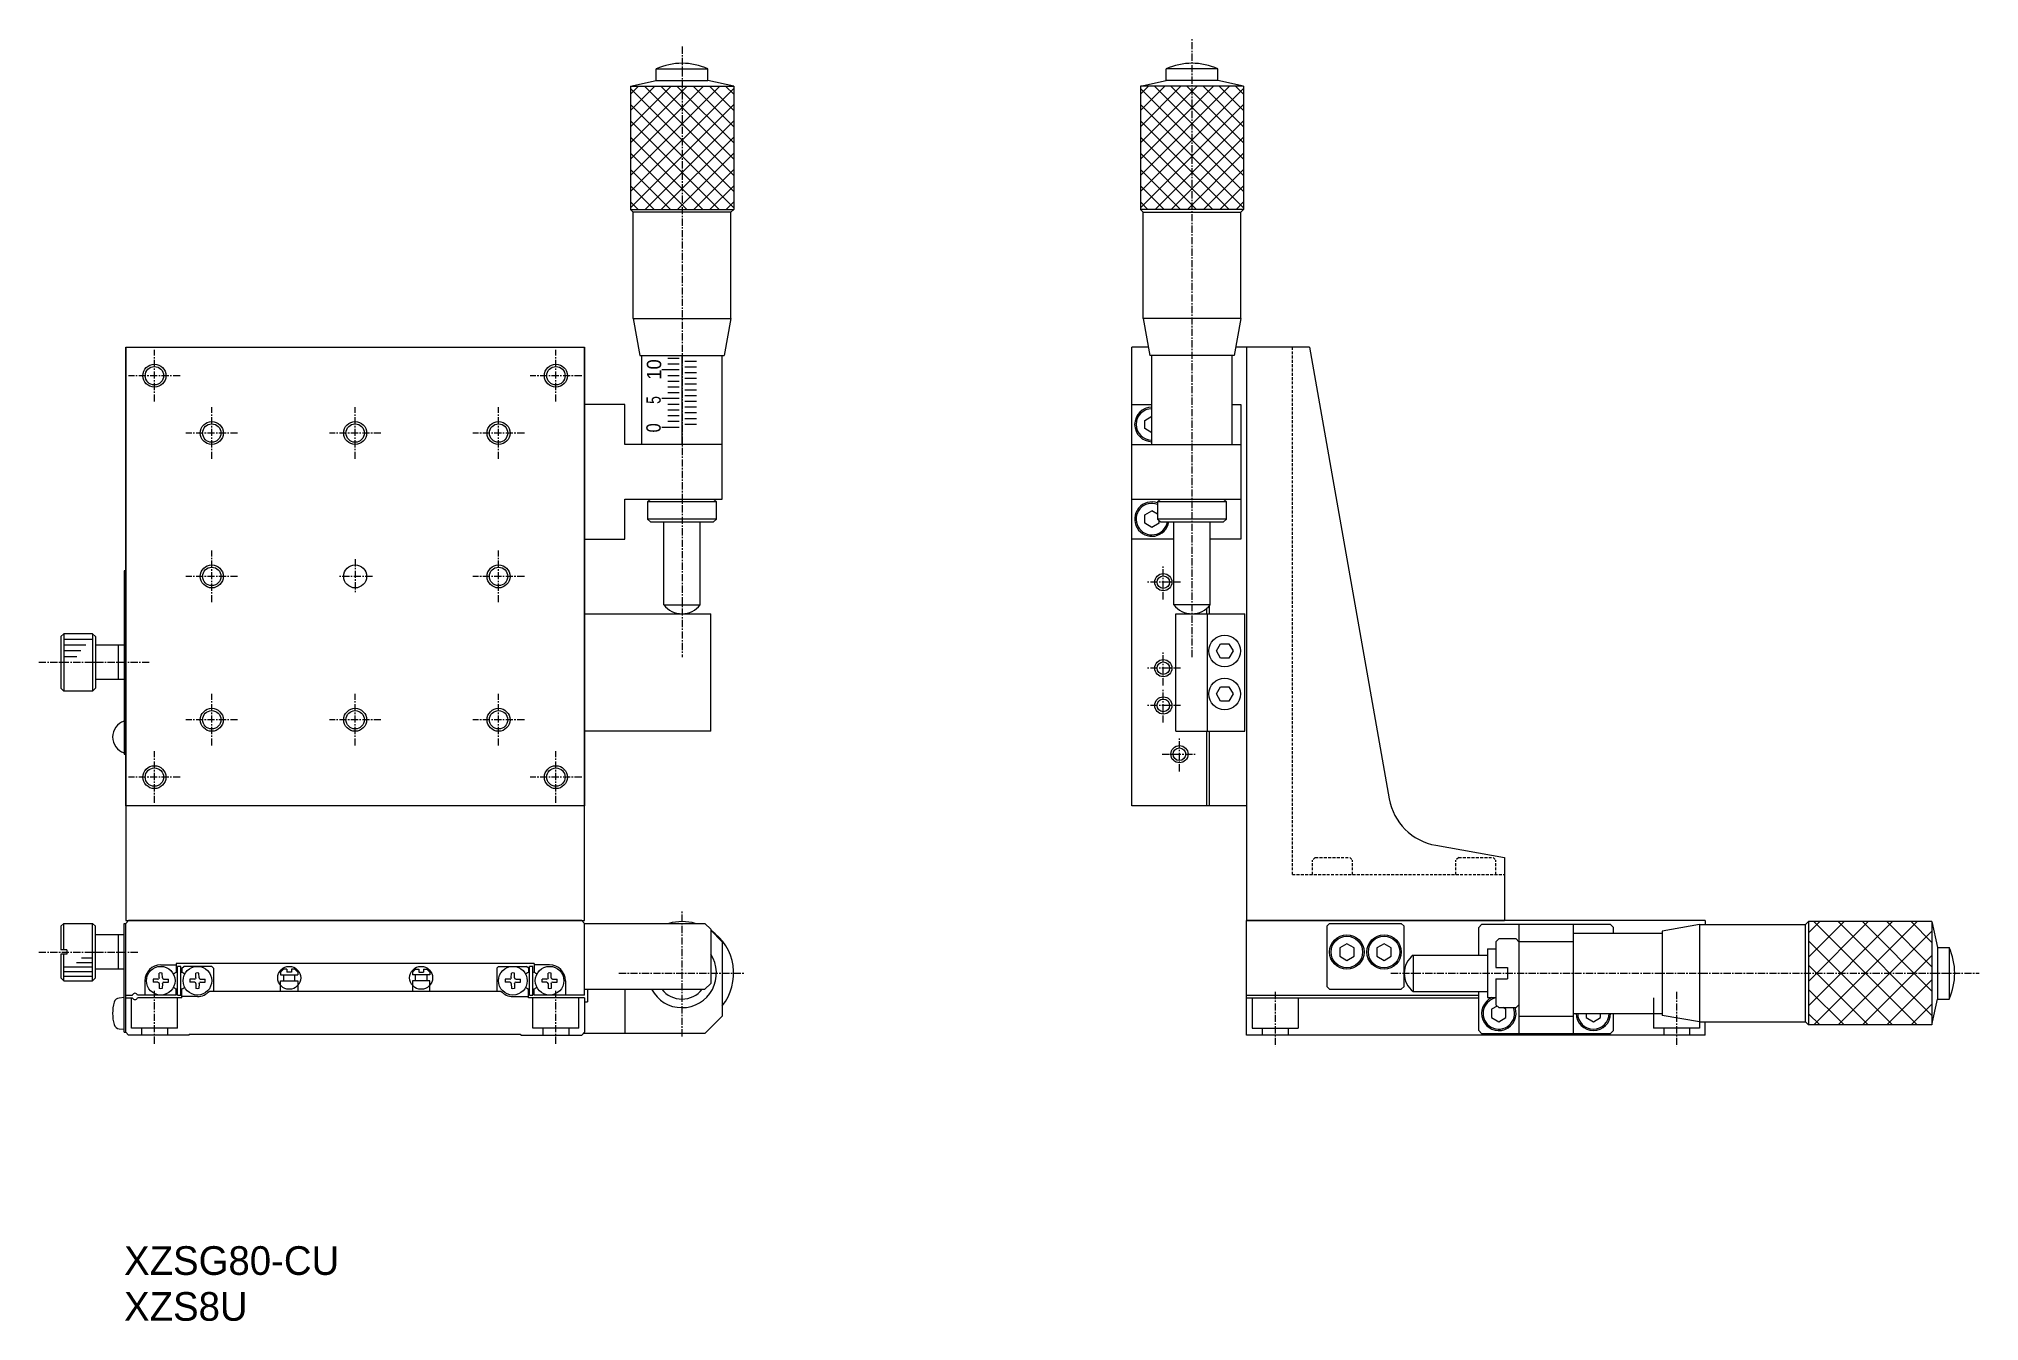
# Model space of a CAD drawing. Extents: x 98 to 436, y 33 to 257.
import ezdxf

# ---------------------------------------------------------------- set-up
doc = ezdxf.new("R2010")
doc.units = 0
doc.linetypes.add('CENTER', pattern=[2, 1.25, -0.25, 0.25, -0.25])
doc.linetypes.add('DASHED', pattern=[0.75, 0.5, -0.25])
doc.layers.get('0').update_dxf_attribs({"linetype": 'CONTINUOUS'})
doc.layers.add('CENTER', color=1, linetype='CENTER')

msp = doc.modelspace()

# ---------------------------------------------------------------- linework, layer by layer
at = {"color": 7, "linetype": 'CONTINUOUS'}
for p, q in [((205.75, 249.73), (205.75, 251.73)), ((205.75, 251.73), (214.75, 251.73)), ((214.75, 249.73), (214.75, 251.73)), ((294.67, 249.73), (294.67, 251.73)), ((303.67, 251.73), (294.67, 251.73)), ((303.67, 249.73), (303.67, 251.73)), ((201.25, 248.73), (205.75, 249.73)), ((201.25, 248.73), (219.25, 248.73)), ((201.25, 248.73), (201.25, 227.23)), ((205.75, 249.73), (214.75, 249.73)), ((219.25, 248.73), (214.75, 249.73)), ((219.25, 248.73), (219.25, 227.23)), ((290.17, 248.73), (294.67, 249.73)), ((290.17, 248.73), (290.17, 227.23)), ((308.17, 248.73), (290.17, 248.73)), ((303.67, 249.73), (294.67, 249.73)), ((308.17, 248.73), (303.67, 249.73)), ((308.17, 248.73), (308.17, 227.23)), ((201.75, 226.73), (201.25, 227.23)), ((201.25, 227.23), (219.25, 227.23)), ((201.75, 208.23), (201.75, 226.73)), ((218.75, 226.73), (201.75, 226.73)), ((218.75, 226.73), (219.25, 227.23)), ((218.75, 208.23), (218.75, 226.73)), ((290.67, 226.73), (290.17, 227.23)), ((308.17, 227.23), (290.17, 227.23)), ((290.67, 208.23), (290.67, 226.73)), ((290.67, 226.73), (307.67, 226.73)), ((307.67, 226.73), (308.17, 227.23)), ((307.67, 208.23), (307.67, 226.73)), ((201.75, 208.23), (202.9, 201.73)), ((201.75, 208.23), (218.75, 208.23)), ((218.75, 208.23), (217.61, 201.73)), ((290.67, 208.23), (291.82, 201.73)), ((307.67, 208.23), (290.67, 208.23)), ((307.67, 208.23), (306.53, 201.73)), ((113.25, 203.23), (193.25, 203.23)), ((113.25, 203.23), (113.25, 103.23)), ((113.25, 123.23), (113.25, 203.23)), ((193.25, 103.23), (193.25, 203.23)), ((193.25, 203.23), (193.25, 123.23)), ((291.56, 203.23), (288.67, 203.23)), ((288.67, 123.23), (288.67, 203.23)), ((308.67, 203.23), (306.79, 203.23)), ((319.67, 203.23), (308.67, 203.23)), ((308.67, 203.23), (308.67, 103.23)), ((308.67, 203.23), (308.67, 123.23)), ((319.67, 203.23), (333.56, 124.45)), ((202.9, 201.73), (217.61, 201.73)), ((203.25, 186.23), (203.25, 201.73)), ((217.25, 186.23), (217.25, 201.73)), ((306.53, 201.73), (291.82, 201.73)), ((292.17, 186.23), (292.17, 201.73)), ((306.17, 186.23), (306.17, 201.73)), ((200.25, 193.23), (193.25, 193.23)), ((200.25, 186.23), (200.25, 193.23)), ((288.67, 193.23), (292.17, 193.23)), ((306.17, 193.23), (307.67, 193.23)), ((307.67, 193.23), (307.67, 169.73)), ((290.92, 190.45), (292.17, 191.17)), ((290.92, 189), (290.92, 190.45)), ((217.25, 186.23), (200.25, 186.23)), ((217.25, 176.73), (217.25, 186.23)), ((288.67, 186.23), (307.67, 186.23)), ((292.17, 188.28), (290.92, 189)), ((200.25, 169.73), (200.25, 176.73)), ((200.25, 176.73), (217.25, 176.73)), ((204.25, 176.23), (204.75, 176.73)), ((204.25, 176.23), (204.25, 173.23)), ((216.25, 176.23), (204.25, 176.23)), ((215.75, 176.73), (216.25, 176.23)), ((216.25, 173.23), (216.25, 176.23)), ((288.67, 176.73), (307.67, 176.73)), ((293.17, 176.23), (293.67, 176.73)), ((293.17, 176.23), (293.17, 173.23)), ((305.17, 176.23), (293.17, 176.23)), ((304.67, 176.73), (305.17, 176.23)), ((305.17, 173.23), (305.17, 176.23)), ((204.25, 173.23), (204.75, 172.73)), ((216.25, 173.23), (204.25, 173.23)), ((204.75, 172.73), (215.75, 172.73)), ((207.08, 158.29), (207.08, 172.73)), ((213.43, 158.29), (213.43, 172.73)), ((215.75, 172.73), (216.25, 173.23)), ((290.92, 173.95), (292.17, 174.67)), ((290.92, 172.5), (290.92, 173.95)), ((293.17, 174.09), (292.17, 174.67)), ((293.17, 173.23), (293.67, 172.73)), ((305.17, 173.23), (293.17, 173.23)), ((293.42, 172.5), (293.42, 172.98)), ((293.67, 172.73), (304.67, 172.73)), ((296, 158.29), (296, 172.73)), ((302.35, 158.29), (302.35, 172.73)), ((304.67, 172.73), (305.17, 173.23)), ((193.25, 169.73), (200.25, 169.73)), ((296, 169.73), (288.67, 169.73)), ((292.17, 171.78), (290.92, 172.5)), ((293.42, 172.5), (292.17, 171.78)), ((307.67, 169.73), (302.35, 169.73)), ((113.25, 164.23), (112.95, 164.23)), ((112.95, 164.23), (112.95, 132.23)), ((193.25, 156.73), (215.25, 156.73)), ((207.08, 158.29), (213.43, 158.29)), ((215.25, 136.23), (215.25, 156.73)), ((302.35, 158.29), (296, 158.29)), ((296.37, 136.23), (296.37, 156.73)), ((296.37, 156.73), (308.37, 156.73)), ((301.67, 157.6), (301.67, 156.73)), ((301.87, 136.23), (301.87, 156.73)), ((302.17, 158.08), (302.17, 156.73)), ((308.37, 136.23), (308.37, 156.73)), ((101.95, 152.73), (102.45, 153.23)), ((101.95, 152.73), (101.95, 143.73)), ((102.45, 153.23), (102.45, 143.23)), ((107.45, 153.23), (102.45, 153.23)), ((107.45, 153.23), (107.95, 152.73)), ((107.45, 153.23), (107.45, 143.23)), ((107.95, 152.73), (107.95, 143.73)), ((112.95, 151.23), (107.95, 151.23)), ((111.95, 151.23), (111.95, 145.23)), ((303.43, 150.23), (304.15, 151.48)), ((304.15, 148.98), (303.43, 150.23)), ((304.15, 151.48), (305.6, 151.48)), ((305.6, 148.98), (304.15, 148.98)), ((305.6, 151.48), (306.32, 150.23)), ((306.32, 150.23), (305.6, 148.98)), ((102.45, 143.23), (101.95, 143.73)), ((107.45, 143.23), (102.45, 143.23)), ((107.95, 143.73), (107.45, 143.23)), ((112.95, 145.23), (107.95, 145.23)), ((303.43, 142.73), (304.15, 143.98)), ((304.15, 141.48), (303.43, 142.73)), ((304.15, 143.98), (305.6, 143.98)), ((305.6, 143.98), (306.32, 142.73)), ((306.32, 142.73), (305.6, 141.48)), ((305.6, 141.48), (304.15, 141.48)), ((215.25, 136.23), (193.25, 136.23)), ((296.37, 136.23), (308.37, 136.23)), ((301.67, 136.23), (301.67, 123.23)), ((302.17, 136.23), (302.17, 123.23)), ((112.95, 132.23), (113.25, 132.23)), ((193.25, 123.23), (113.25, 123.23)), ((308.67, 123.23), (288.67, 123.23)), ((341.68, 116.34), (353.67, 114.23)), ((353.67, 114.23), (353.67, 103.23)), ((101.95, 102.23), (102.45, 102.73)), ((101.95, 102.23), (101.95, 98.13)), ((102.45, 102.73), (107.45, 102.73)), ((107.45, 102.73), (107.95, 102.23)), ((107.95, 93.23), (107.95, 102.23)), ((112.95, 83.73), (112.95, 102.73)), ((112.95, 102.73), (113.25, 102.73)), ((113.25, 102.73), (113.75, 103.23)), ((113.25, 103.23), (193.25, 103.23)), ((113.25, 83.73), (113.25, 102.73)), ((192.75, 103.23), (113.75, 103.23)), ((193.25, 102.73), (192.75, 103.23)), ((193.25, 90.23), (193.25, 102.73)), ((193.25, 102.73), (214.25, 102.73)), ((214.25, 102.73), (215.25, 101.73)), ((215.25, 101.73), (215.25, 92.23)), ((215.25, 101.53), (217.25, 99.53)), ((308.67, 103.23), (353.67, 103.23)), ((388.67, 103.23), (308.67, 103.23)), ((308.67, 83.23), (308.67, 103.23)), ((308.67, 103.23), (353.67, 103.23)), ((323.17, 102.73), (322.67, 102.23)), ((322.67, 102.23), (322.67, 91.73)), ((323.17, 102.73), (335.67, 102.73)), ((336.17, 102.23), (335.67, 102.73)), ((336.17, 91.73), (336.17, 102.23)), ((349.67, 102.53), (349.17, 102.03)), ((349.17, 97.2), (349.17, 102.03)), ((372.17, 102.53), (349.67, 102.53)), ((356.17, 102.53), (356.17, 83.53)), ((365.67, 83.53), (365.67, 102.53)), ((372.67, 102.03), (372.17, 102.53)), ((372.67, 101.03), (372.67, 102.03)), ((387.67, 102.53), (381.17, 101.38)), ((387.67, 102.53), (387.67, 85.53)), ((387.67, 102.53), (406.17, 102.53)), ((388.67, 103.23), (388.67, 102.53)), ((406.17, 102.53), (406.67, 103.03)), ((406.17, 85.53), (406.17, 102.53)), ((428.17, 103.03), (406.67, 103.03)), ((428.17, 103.03), (429.17, 98.53)), ((102.95, 98.13), (101.95, 98.13)), ((102.95, 98.13), (102.95, 97.33)), ((112.95, 100.73), (107.95, 100.73)), ((111.95, 100.73), (111.95, 94.73)), ((217.25, 99.53), (217.25, 86.53)), ((326.17, 99.17), (324.92, 98.45)), ((324.92, 98.45), (324.92, 97)), ((327.42, 98.45), (326.17, 99.17)), ((327.42, 97), (327.42, 98.45)), ((332.67, 99.17), (331.42, 98.45)), ((331.42, 98.45), (331.42, 97)), ((333.92, 98.45), (332.67, 99.17)), ((333.92, 97), (333.92, 98.45)), ((350.67, 98.28), (350.67, 89.78)), ((350.67, 98.28), (352.17, 98.28)), ((352.17, 99.53), (352.67, 100.03)), ((352.17, 99.53), (352.17, 95.03)), ((355.67, 100.03), (352.67, 100.03)), ((355.67, 100.03), (356.17, 99.53)), ((365.67, 99.53), (356.17, 99.53)), ((365.67, 101.03), (381.17, 101.03)), ((381.17, 101.38), (381.17, 86.67)), ((429.17, 98.53), (431.17, 98.53)), ((101.95, 97.33), (101.95, 93.23)), ((102.95, 97.33), (101.95, 97.33)), ((119.35, 95.48), (122.05, 95.48)), ((122.05, 95.73), (122.05, 94.14)), ((184.45, 95.73), (122.05, 95.73)), ((122.25, 90.23), (122.25, 95.23)), ((122.85, 95.23), (122.25, 95.23)), ((122.85, 90.23), (122.85, 95.23)), ((123.05, 94.93), (123.35, 95.23)), ((123.05, 94.93), (123.05, 94.14)), ((128.25, 95.23), (123.35, 95.23)), ((128.55, 94.93), (128.25, 95.23)), ((128.55, 94.93), (128.55, 90.93)), ((177.95, 94.93), (178.25, 95.23)), ((177.95, 94.93), (177.95, 90.93)), ((178.25, 95.23), (183.15, 95.23)), ((183.45, 94.93), (183.15, 95.23)), ((183.45, 94.93), (183.45, 94.14)), ((183.65, 90.23), (183.65, 95.23)), ((184.25, 95.23), (183.65, 95.23)), ((184.25, 90.23), (184.25, 95.23)), ((184.45, 95.73), (184.45, 94.14)), ((187.15, 95.48), (184.45, 95.48)), ((324.92, 97), (326.17, 96.28)), ((326.17, 96.28), (327.42, 97)), ((331.42, 97), (332.67, 96.28)), ((332.67, 96.28), (333.92, 97)), ((337.74, 97.2), (350.67, 97.2)), ((352.17, 95.03), (354.17, 95.03)), ((354.17, 95.03), (354.17, 93.03)), ((101.95, 93.23), (102.45, 92.73)), ((102.45, 92.73), (107.45, 92.73)), ((107.45, 92.73), (107.95, 93.23)), ((112.95, 94.73), (107.95, 94.73)), ((116.6, 92.73), (116.6, 90.23)), ((118.87, 93), (118.03, 92.99)), ((118.87, 92.45), (118.03, 92.47)), ((118.87, 93), (119.01, 93.06)), ((118.87, 92.45), (119.01, 92.39)), ((119.08, 93.22), (119.01, 93.06)), ((119.08, 92.23), (119.01, 92.39)), ((119.08, 93.22), (119.09, 94.05)), ((119.08, 92.23), (119.09, 91.4)), ((119.63, 93.22), (119.61, 94.05)), ((119.63, 92.23), (119.61, 91.4)), ((119.63, 93.22), (119.7, 93.06)), ((119.63, 92.23), (119.7, 92.39)), ((119.84, 93), (119.7, 93.06)), ((119.84, 92.45), (119.7, 92.39)), ((119.84, 93), (120.68, 92.99)), ((119.84, 92.45), (120.68, 92.47)), ((125.27, 93), (124.43, 92.99)), ((125.27, 92.45), (124.43, 92.47)), ((125.27, 93), (125.41, 93.06)), ((125.27, 92.45), (125.41, 92.39)), ((125.48, 93.22), (125.41, 93.06)), ((125.48, 92.23), (125.41, 92.39)), ((125.48, 93.22), (125.49, 94.05)), ((125.48, 92.23), (125.49, 91.4)), ((126.03, 93.22), (126.01, 94.05)), ((126.03, 92.23), (126.01, 91.4)), ((126.03, 93.22), (126.1, 93.06)), ((126.03, 92.23), (126.1, 92.39)), ((126.24, 93), (126.1, 93.06)), ((126.24, 92.45), (126.1, 92.39)), ((126.24, 93), (127.08, 92.99)), ((126.24, 92.45), (127.08, 92.47)), ((140.25, 94.23), (140.75, 94.73)), ((140.25, 94.23), (140.25, 93.73)), ((140.25, 93.73), (143.25, 93.73)), ((140.25, 90.93), (140.25, 92.73)), ((140.25, 92.73), (143.25, 92.73)), ((141.35, 94.73), (140.75, 94.73)), ((140.75, 93.73), (140.75, 92.73)), ((141.35, 94.73), (141.35, 94.23)), ((142.15, 94.23), (141.35, 94.23)), ((142.15, 94.73), (142.15, 94.23)), ((142.75, 94.73), (142.15, 94.73)), ((143.25, 94.23), (142.75, 94.73)), ((142.75, 92.73), (142.75, 93.73)), ((143.25, 94.23), (143.25, 93.73)), ((143.25, 92.73), (143.25, 90.93)), ((163.25, 94.23), (163.75, 94.73)), ((163.25, 94.23), (163.25, 93.73)), ((166.25, 93.73), (163.25, 93.73)), ((163.25, 92.73), (163.25, 90.93)), ((166.25, 92.73), (163.25, 92.73)), ((163.75, 94.73), (164.35, 94.73)), ((163.75, 92.73), (163.75, 93.73)), ((164.35, 94.73), (164.35, 94.23)), ((164.35, 94.23), (165.15, 94.23)), ((165.15, 94.73), (165.15, 94.23)), ((165.15, 94.73), (165.75, 94.73)), ((166.25, 94.23), (165.75, 94.73)), ((165.75, 93.73), (165.75, 92.73)), ((166.25, 94.23), (166.25, 93.73)), ((166.25, 90.93), (166.25, 92.73)), ((180.27, 93), (179.43, 92.99)), ((180.27, 92.45), (179.43, 92.47)), ((180.27, 93), (180.41, 93.06)), ((180.27, 92.45), (180.41, 92.39)), ((180.48, 93.22), (180.41, 93.06)), ((180.48, 92.23), (180.41, 92.39)), ((180.48, 93.22), (180.49, 94.05)), ((180.48, 92.23), (180.49, 91.4)), ((181.03, 93.22), (181.01, 94.05)), ((181.03, 92.23), (181.01, 91.4)), ((181.03, 93.22), (181.1, 93.06)), ((181.03, 92.23), (181.1, 92.39)), ((181.24, 93), (181.1, 93.06)), ((181.24, 92.45), (181.1, 92.39)), ((181.24, 93), (182.08, 92.99)), ((181.24, 92.45), (182.08, 92.47)), ((186.67, 93), (185.83, 92.99)), ((186.67, 92.45), (185.83, 92.47)), ((186.67, 93), (186.81, 93.06)), ((186.67, 92.45), (186.81, 92.39)), ((186.88, 93.22), (186.81, 93.06)), ((186.88, 92.23), (186.81, 92.39)), ((186.88, 93.22), (186.89, 94.05)), ((186.88, 92.23), (186.89, 91.4)), ((187.43, 93.22), (187.41, 94.05)), ((187.43, 92.23), (187.41, 91.4)), ((187.43, 93.22), (187.5, 93.06)), ((187.43, 92.23), (187.5, 92.39)), ((187.64, 93), (187.5, 93.06)), ((187.64, 92.45), (187.5, 92.39)), ((187.64, 93), (188.48, 92.99)), ((187.64, 92.45), (188.48, 92.47)), ((189.9, 92.73), (189.9, 90.23)), ((215.25, 92.23), (214.25, 91.23)), ((322.67, 91.73), (323.17, 91.23)), ((335.67, 91.23), (336.17, 91.73)), ((352.17, 93.03), (352.17, 88.53)), ((352.17, 93.03), (354.17, 93.03)), ((112.95, 89.78), (112.11, 89.7)), ((113.25, 90.23), (114.4, 90.23)), ((113.25, 89.73), (114.4, 89.73)), ((122.05, 90.23), (115.31, 90.23)), ((123.05, 89.73), (115.31, 89.73)), ((122.05, 90.23), (122.05, 91.31)), ((122.25, 90.23), (122.85, 90.23)), ((123.05, 89.73), (123.05, 91.31)), ((125.75, 89.98), (123.05, 89.98)), ((127.83, 90.93), (178.68, 90.93)), ((180.75, 89.98), (183.45, 89.98)), ((183.45, 89.73), (183.45, 91.31)), ((193.25, 89.73), (183.45, 89.73)), ((183.65, 90.23), (184.25, 90.23)), ((184.45, 90.23), (184.45, 91.31)), ((193.25, 90.23), (184.45, 90.23)), ((193.25, 91.23), (214.25, 91.23)), ((193.25, 89.73), (193.25, 83.73)), ((193.25, 89.03), (193.75, 89.03)), ((193.75, 91.23), (193.75, 89.03)), ((200.25, 91.23), (200.25, 83.53)), ((308.67, 90.23), (349.17, 90.23)), ((308.67, 89.73), (349.17, 89.73)), ((323.17, 91.23), (335.67, 91.23)), ((337.74, 90.85), (350.67, 90.85)), ((349.17, 84.03), (349.17, 90.85)), ((350.67, 89.78), (352.17, 89.78)), ((352.39, 88.31), (351.42, 87.75)), ((352.17, 88.53), (352.67, 88.03)), ((352.67, 88.03), (355.67, 88.03)), ((353.92, 87.75), (353.44, 88.03)), ((356.17, 88.53), (355.67, 88.03)), ((428.17, 85.03), (429.17, 89.53)), ((429.17, 89.53), (431.17, 89.53)), ((217.25, 86.53), (214.25, 83.53)), ((351.42, 87.75), (351.42, 86.3)), ((351.42, 86.3), (352.67, 85.58)), ((352.67, 85.58), (353.92, 86.3)), ((353.92, 86.3), (353.92, 87.75)), ((356.17, 86.53), (365.67, 86.53)), ((365.67, 87.03), (381.17, 87.03)), ((367.92, 87.03), (367.92, 86.3)), ((367.92, 86.3), (369.17, 85.58)), ((369.17, 85.58), (370.42, 86.3)), ((370.42, 86.3), (370.42, 87.03)), ((372.67, 84.03), (372.67, 87.03)), ((387.67, 85.53), (381.17, 86.67)), ((387.67, 85.53), (406.17, 85.53)), ((388.67, 83.23), (388.67, 85.53)), ((406.17, 85.53), (406.67, 85.03)), ((428.17, 85.03), (406.67, 85.03)), ((112.11, 84.35), (112.95, 84.28)), ((112.95, 83.73), (113.25, 83.73)), ((113.25, 83.73), (113.75, 83.23)), ((124.25, 83.23), (113.75, 83.23)), ((124.45, 83.43), (124.25, 83.23)), ((124.45, 83.43), (182.05, 83.43)), ((182.05, 83.43), (182.25, 83.23)), ((182.25, 83.23), (192.75, 83.23)), ((193.25, 83.73), (192.75, 83.23)), ((214.25, 83.53), (193.07, 83.53)), ((388.67, 83.23), (308.67, 83.23)), ((349.17, 84.03), (349.67, 83.53)), ((349.67, 83.53), (372.17, 83.53)), ((372.17, 83.53), (372.67, 84.03))]:
    msp.add_line(p, q, dxfattribs=at)
at = {"color": 3, "linetype": 'CONTINUOUS'}
for p, q in [((202.67, 248.73), (201.25, 247.31)), ((205.5, 248.73), (201.25, 244.48)), ((208.33, 248.73), (201.25, 241.65)), ((211.15, 248.73), (201.25, 238.83)), ((213.98, 248.73), (201.25, 236)), ((216.81, 248.73), (201.25, 233.17)), ((219.25, 248.34), (201.25, 230.34)), ((219.25, 230.34), (201.25, 248.34)), ((219.25, 233.17), (203.7, 248.73)), ((219.25, 236), (206.53, 248.73)), ((219.25, 238.83), (209.36, 248.73)), ((219.25, 241.65), (212.18, 248.73)), ((219.25, 244.48), (215.01, 248.73)), ((219.25, 247.31), (217.84, 248.73)), ((290.17, 247.31), (291.59, 248.73)), ((290.17, 244.48), (294.42, 248.73)), ((290.17, 241.65), (297.25, 248.73)), ((290.17, 238.83), (300.07, 248.73)), ((290.17, 236), (302.9, 248.73)), ((290.17, 233.17), (305.73, 248.73)), ((290.17, 230.34), (308.17, 248.34)), ((290.17, 248.34), (308.17, 230.34)), ((292.62, 248.73), (308.17, 233.17)), ((295.45, 248.73), (308.17, 236)), ((298.27, 248.73), (308.17, 238.83)), ((301.1, 248.73), (308.17, 241.65)), ((303.93, 248.73), (308.17, 244.48)), ((306.76, 248.73), (308.17, 247.31)), ((219.25, 245.51), (201.25, 227.51)), ((219.25, 227.51), (201.25, 245.51)), ((290.17, 227.51), (308.17, 245.51)), ((290.17, 245.51), (308.17, 227.51)), ((216.71, 227.23), (201.25, 242.68)), ((219.25, 242.68), (203.8, 227.23)), ((290.17, 242.68), (305.63, 227.23)), ((292.72, 227.23), (308.17, 242.68)), ((213.88, 227.23), (201.25, 239.86)), ((211.06, 227.23), (201.25, 237.03)), ((219.25, 239.86), (206.62, 227.23)), ((219.25, 237.03), (209.45, 227.23)), ((290.17, 239.86), (302.8, 227.23)), ((290.17, 237.03), (299.98, 227.23)), ((295.54, 227.23), (308.17, 239.86)), ((298.37, 227.23), (308.17, 237.03)), ((208.23, 227.23), (201.25, 234.2)), ((219.25, 234.2), (212.28, 227.23)), ((290.17, 234.2), (297.15, 227.23)), ((301.2, 227.23), (308.17, 234.2)), ((205.4, 227.23), (201.25, 231.37)), ((219.25, 231.37), (215.11, 227.23)), ((290.17, 231.37), (294.32, 227.23)), ((304.03, 227.23), (308.17, 231.37)), ((202.57, 227.23), (201.25, 228.54)), ((219.25, 228.54), (217.94, 227.23)), ((290.17, 228.54), (291.49, 227.23)), ((306.86, 227.23), (308.17, 228.54)), ((209.75, 201.23), (207.75, 201.23)), ((209.75, 200.23), (207.75, 200.23)), ((210.25, 186.23), (210.25, 201.73)), ((212.75, 200.73), (210.75, 200.73)), ((212.75, 200.73), (210.75, 200.73)), ((212.75, 199.73), (210.75, 199.73)), ((209.75, 199.23), (206.75, 199.23)), ((209.75, 198.23), (207.75, 198.23)), ((209.75, 197.23), (207.75, 197.23)), ((212.75, 198.73), (210.75, 198.73)), ((212.75, 197.73), (210.75, 197.73)), ((212.75, 196.73), (210.75, 196.73)), ((212.75, 196.73), (210.75, 196.73)), ((209.75, 194.23), (206.75, 194.23)), ((209.75, 196.23), (207.75, 196.23)), ((209.75, 195.23), (207.75, 195.23)), ((209.75, 193.23), (207.75, 193.23)), ((212.75, 195.73), (210.75, 195.73)), ((212.75, 194.73), (210.75, 194.73)), ((212.75, 193.73), (210.75, 193.73)), ((209.75, 192.23), (207.75, 192.23)), ((209.75, 191.23), (207.75, 191.23)), ((209.75, 190.23), (207.75, 190.23)), ((212.75, 192.73), (210.75, 192.73)), ((212.75, 191.73), (210.75, 191.73)), ((212.75, 190.73), (210.75, 190.73)), ((212.75, 189.73), (210.75, 189.73)), ((209.75, 189.23), (206.75, 189.23)), ((107.45, 152.23), (102.45, 152.23)), ((106.3, 151.23), (102.45, 151.23)), ((105.41, 150.23), (102.45, 150.23)), ((104.71, 149.23), (102.45, 149.23)), ((102.45, 98.13), (102.45, 102.73)), ((107.45, 92.73), (107.45, 102.73)), ((406.67, 103.03), (406.67, 85.03)), ((406.67, 88.36), (421.34, 103.03)), ((406.67, 92.6), (417.1, 103.03)), ((406.67, 96.84), (412.86, 103.03)), ((406.67, 101.08), (408.62, 103.03)), ((407.59, 85.03), (425.59, 103.03)), ((425.59, 85.03), (407.59, 103.03)), ((428.17, 86.68), (411.83, 103.03)), ((428.17, 90.92), (416.07, 103.03)), ((428.17, 95.17), (420.31, 103.03)), ((428.17, 99.41), (424.56, 103.03)), ((428.17, 103.03), (428.17, 85.03)), ((421.34, 85.03), (406.67, 99.69)), ((411.83, 85.03), (428.17, 101.37)), ((429.17, 98.53), (429.17, 89.53)), ((431.17, 98.53), (431.17, 89.53)), ((102.45, 92.73), (102.45, 97.33)), ((102.45, 95.13), (107.45, 95.13)), ((104.64, 95.93), (107.45, 95.93)), ((105.55, 96.73), (107.45, 96.73)), ((337.74, 97.2), (337.74, 90.85)), ((417.1, 85.03), (406.67, 95.45)), ((416.07, 85.03), (428.17, 97.13)), ((102.45, 94.33), (107.45, 94.33)), ((102.45, 93.53), (107.45, 93.53)), ((420.31, 85.03), (428.17, 92.89)), ((114.25, 84.43), (114.25, 89.73)), ((122.25, 84.43), (122.25, 89.73)), ((184.25, 84.43), (184.25, 89.73)), ((192.25, 84.43), (192.25, 89.73)), ((309.67, 89.73), (309.67, 84.43)), ((317.67, 89.73), (317.67, 84.43)), ((379.67, 89.73), (379.67, 84.43)), ((387.67, 89.73), (387.67, 84.43)), ((412.86, 85.03), (406.67, 91.21)), ((424.56, 85.03), (428.17, 88.64)), ((408.62, 85.03), (406.67, 86.97)), ((122.25, 84.43), (114.25, 84.43)), ((116, 84.43), (116, 83.23)), ((120.5, 84.43), (120.5, 83.23)), ((192.25, 84.43), (184.25, 84.43)), ((186, 84.43), (186, 83.23)), ((190.5, 84.43), (190.5, 83.23)), ((309.67, 84.43), (317.67, 84.43)), ((311.42, 84.43), (311.42, 83.23)), ((315.92, 84.43), (315.92, 83.23)), ((387.67, 84.43), (379.67, 84.43)), ((381.42, 84.43), (381.42, 83.23)), ((385.92, 84.43), (385.92, 83.23))]:
    msp.add_line(p, q, dxfattribs=at)
at = {"color": 3, "linetype": 'DASHED'}
for p, q in [((316.67, 111.23), (316.67, 203.23)), ((320.67, 114.23), (320.17, 113.73)), ((320.17, 111.23), (320.17, 113.73)), ((320.67, 114.23), (326.67, 114.23)), ((326.67, 114.23), (327.17, 113.73)), ((327.17, 111.23), (327.17, 113.73)), ((345.67, 114.23), (345.17, 113.73)), ((345.17, 111.23), (345.17, 113.73)), ((345.67, 114.23), (351.67, 114.23)), ((351.67, 114.23), (352.17, 113.73)), ((352.17, 111.23), (352.17, 113.73)), ((316.67, 111.23), (353.67, 111.23))]:
    msp.add_line(p, q, dxfattribs=at)
at = {"color": 3, "linetype": 'CONTINUOUS'}
for centre, radius in [((118.25, 198.23), 2), ((188.25, 198.23), 2), ((128.25, 188.23), 2), ((153.25, 188.23), 2), ((178.25, 188.23), 2), ((128.25, 163.23), 2), ((178.25, 163.23), 2), ((294.17, 162.23), 1.5), ((294.17, 147.23), 1.5), ((294.17, 140.73), 1.5), ((128.25, 138.23), 2), ((153.25, 138.23), 2), ((178.25, 138.23), 2), ((296.98, 132.23), 1.5), ((118.25, 128.23), 2), ((188.25, 128.23), 2), ((141.75, 93.23), 2), ((164.75, 93.23), 2)]:
    msp.add_circle(centre, radius, dxfattribs=at)
at = {"color": 7, "linetype": 'CONTINUOUS'}
for centre, radius in [((118.25, 198.23), 1.6), ((188.25, 198.23), 1.6), ((128.25, 188.23), 1.6), ((153.25, 188.23), 1.6), ((178.25, 188.23), 1.6), ((128.25, 163.23), 1.6), ((153.25, 163.23), 2), ((178.25, 163.23), 1.6), ((294.17, 162.23), 1.1), ((304.87, 150.23), 2.75), ((294.17, 147.23), 1.1), ((304.87, 142.73), 2.75), ((128.25, 138.23), 1.6), ((153.25, 138.23), 1.6), ((178.25, 138.23), 1.6), ((294.17, 140.73), 1.1), ((296.98, 132.23), 1.1), ((118.25, 128.23), 1.6), ((188.25, 128.23), 1.6), ((326.17, 97.73), 3), ((326.17, 97.73), 2.75), ((332.67, 97.73), 3), ((332.67, 97.73), 2.75), ((119.35, 92.73), 2.5), ((125.75, 92.73), 2.5), ((180.75, 92.73), 2.5), ((187.15, 92.73), 2.5)]:
    msp.add_circle(centre, radius, dxfattribs=at)
for centre, radius, start, end in [((210.25, 242.1), 10.62, 64.9424, 115.0576), ((299.17, 242.1), 10.62, 64.9424, 115.0576), ((292.17, 189.73), 3, 90, 270), ((292.17, 189.73), 2.75, 90, 270), ((292.17, 173.23), 3, 70.5288, 350.4059), ((292.17, 173.23), 2.75, 68.6763, 349.5243), ((210.25, 160.73), 4, 217.4626, 322.5374), ((299.17, 160.73), 4, 217.4626, 322.5374), ((113.85, 135.23), 2.89, 107.9453, 252.0547), ((343.41, 126.19), 10, 190, 260), ((210.25, 94.03), 9, 75.165, 104.835), ((210.25, 94.03), 9, 321.0575, 55.8594), ((421.55, 94.03), 10.62, 334.9424, 25.0576), ((119.35, 92.73), 2.75, 90, 180), ((187.15, 92.73), 2.75, 360, 90), ((210.25, 94.03), 6, 207.8181, 33.5574), ((340.17, 94.03), 4, 127.4626, 232.5374), ((119.35, 92.73), 1.35, 168.8959, 191.1041), ((119.35, 92.73), 1.35, 78.8959, 101.1041), ((119.35, 92.73), 1.35, 258.8959, 281.1041), ((119.35, 92.73), 1.35, 348.8959, 11.1041), ((122.55, 92.73), 1.5, 101.5369, 130.5416), ((122.55, 92.73), 1.5, 229.4584, 258.463), ((122.55, 92.73), 1.5, 49.4584, 78.463), ((122.55, 92.73), 1.5, 281.537, 310.5416), ((125.75, 92.73), 1.35, 168.8959, 191.1041), ((125.75, 92.73), 1.35, 78.8959, 101.1041), ((125.75, 92.73), 1.35, 258.8959, 281.1041), ((125.75, 92.73), 1.35, 348.8959, 11.1041), ((180.75, 92.73), 1.35, 168.8959, 191.1041), ((180.75, 92.73), 1.35, 78.8959, 101.1041), ((180.75, 92.73), 1.35, 258.8959, 281.1041), ((180.75, 92.73), 1.35, 348.8959, 11.1041), ((183.95, 92.73), 1.5, 101.5369, 130.5416), ((183.95, 92.73), 1.5, 229.4584, 258.463), ((183.95, 92.73), 1.5, 49.4584, 78.463), ((183.95, 92.73), 1.5, 281.537, 310.5416), ((187.15, 92.73), 1.35, 168.8959, 191.1041), ((187.15, 92.73), 1.35, 78.8959, 101.1041), ((187.15, 92.73), 1.35, 258.8959, 281.1041), ((187.15, 92.73), 1.35, 348.8959, 11.1041), ((117.95, 87.03), 7, 163.743, 196.257), ((112.19, 88.71), 1, 95, 163.743), ((114.85, 90.03), 0.5, 23.5782, 156.4218), ((114.85, 89.93), 0.5, 203.5782, 336.4218), ((125.75, 92.73), 2.75, 270, 319.1149), ((180.75, 92.73), 2.75, 220.8851, 270), ((210.25, 94.03), 4.5, 218.4786, 321.5214), ((352.67, 87.03), 3, 113.5564, 19.4712), ((352.67, 87.03), 2.75, 100.4757, 21.3237), ((112.19, 85.35), 1, 196.257, 265), ((369.17, 87.03), 3, 180, 0), ((369.17, 87.03), 2.75, 180, 0)]:
    msp.add_arc(centre, radius, start, end, dxfattribs=at)
at = {"layer": 'CENTER', "color": 1, "linetype": 'CENTER'}
for p, q in [((210.25, 255.64), (210.25, 149.16)), ((299.17, 149.16), (299.17, 256.98)), ((118.25, 193.73), (118.25, 202.73)), ((188.25, 193.73), (188.25, 202.73)), ((122.75, 198.23), (113.75, 198.23)), ((192.75, 198.23), (183.75, 198.23)), ((128.25, 183.73), (128.25, 192.73)), ((153.25, 183.73), (153.25, 192.73)), ((178.25, 183.73), (178.25, 192.73)), ((132.75, 188.23), (123.75, 188.23)), ((157.75, 188.23), (148.75, 188.23)), ((182.75, 188.23), (173.75, 188.23)), ((128.25, 158.73), (128.25, 167.73)), ((153.25, 166.23), (153.25, 160.23)), ((178.25, 158.73), (178.25, 167.73)), ((132.75, 163.23), (123.75, 163.23)), ((156.25, 163.23), (150.25, 163.23)), ((182.75, 163.23), (173.75, 163.23)), ((294.17, 159.23), (294.17, 165.23)), ((297.17, 162.23), (291.17, 162.23)), ((294.17, 144.23), (294.17, 150.23)), ((117.34, 148.23), (98.09, 148.23)), ((297.17, 147.23), (291.17, 147.23)), ((128.25, 133.73), (128.25, 142.73)), ((153.25, 133.73), (153.25, 142.73)), ((178.25, 133.73), (178.25, 142.73)), ((294.17, 137.73), (294.17, 143.73)), ((297.17, 140.73), (291.17, 140.73)), ((132.75, 138.23), (123.75, 138.23)), ((157.75, 138.23), (148.75, 138.23)), ((182.75, 138.23), (173.75, 138.23)), ((118.25, 123.73), (118.25, 132.73)), ((188.25, 123.73), (188.25, 132.73)), ((293.98, 132.23), (299.98, 132.23)), ((296.98, 129.23), (296.98, 135.23)), ((122.75, 128.23), (113.75, 128.23)), ((192.75, 128.23), (183.75, 128.23)), ((210.25, 83.03), (210.25, 105.03)), ((98.09, 97.73), (115.35, 97.73)), ((199.25, 94.03), (221.25, 94.03)), ((333.85, 94.03), (436.43, 94.03)), ((118.25, 81.73), (118.25, 91.06)), ((188.25, 81.73), (188.25, 91.06)), ((313.67, 90.78), (313.67, 81.25)), ((383.67, 90.78), (383.67, 81.25))]:
    msp.add_line(p, q, dxfattribs=at)

# ---------------------------------------------------------------- texts
at = {"color": 3, "linetype": 'CONTINUOUS'}
for s, width, p in [('10', 0.96, (206.61, 197.53)), ('5', 0.72, (206.52, 193.33)), ('0', 0.864, (206.52, 188.33))]:
    msp.add_text(s, height=2.5, rotation=90, dxfattribs=dict(at, width=width)).set_placement(p)
at = {"color": 7, "linetype": 'CONTINUOUS'}
for s, p in [('XZSG80-CU', (112.95, 41.43)), ('XZS8U', (112.95, 33.43))]:
    msp.add_text(s, height=5, dxfattribs=at).set_placement(p)

doc.saveas('drawing.dxf')
